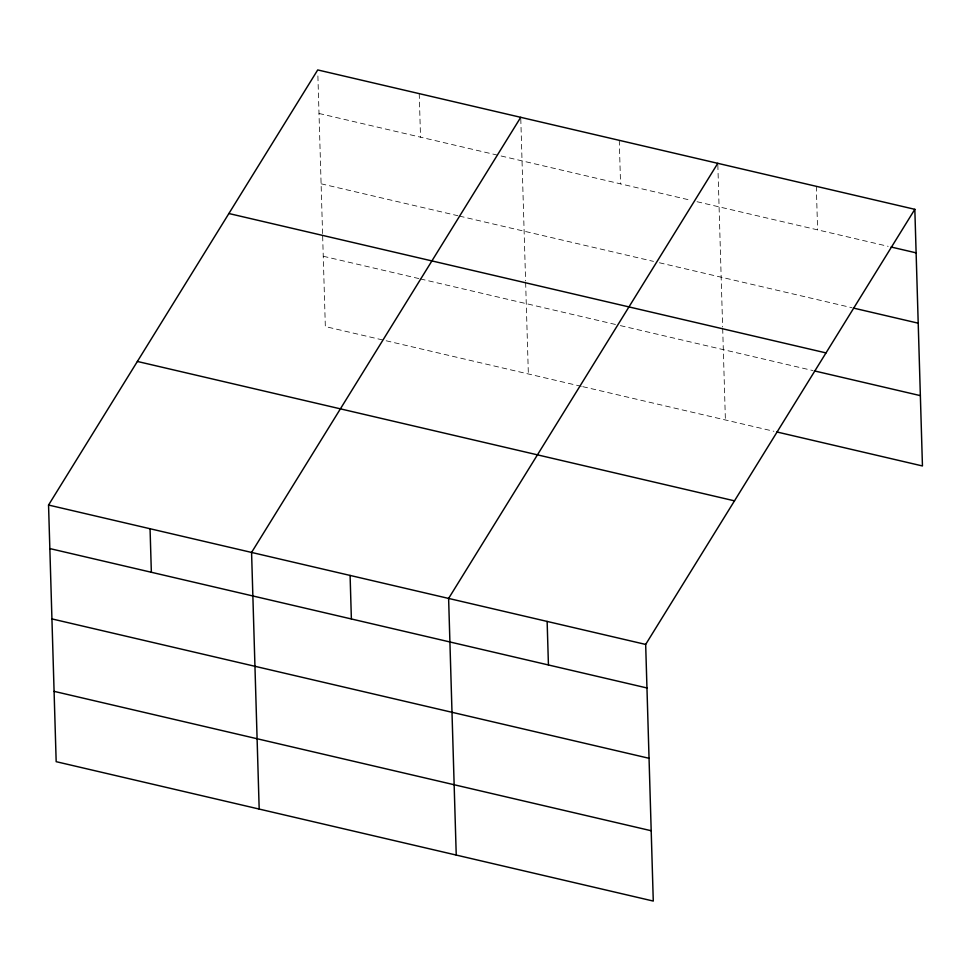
<?xml version="1.0" encoding="UTF-8"?>
<svg xmlns="http://www.w3.org/2000/svg" width="971" height="971" viewBox="0 0 971 971"><rect width="100%" height="100%" fill="white"/><g stroke="black" fill="none" stroke-linecap="round" stroke-linejoin="round"><path stroke-width="0.73" stroke-dasharray="4.86 3.64" d="M319.01 113.473L691.134 200.342M697.02 201.713L888.186 246.343M321.098 183.798L457.911 215.732M459.392 216.084L653.519 261.393M659.406 262.765L852.04 307.734M323.246 256.247L418.877 278.568M420.346 278.92L618.915 325.273M620.384 325.613L813.018 370.582M581.289 386.324L325.334 326.572L322.627 235.116M582.77 386.664L773.923 431.294M816.308 186.323L817.606 229.86M717.836 164.827L722.642 326.996M722.691 328.514L725.398 419.958M619.267 140.322L620.554 183.871M520.784 118.826L525.602 280.995M525.639 282.512L528.358 373.969M419.229 93.629L420.528 137.178M317.893 75.944L322.578 233.61"/><path stroke-width="1.46" d="M914.828 209.323L645.666 644.428L653.277 901.064L56.172 761.677L48.55 505.041L317.723 69.936L914.828 209.323L922.45 465.959L776.873 431.974M520.735 117.321L251.574 552.438L259.184 809.074M717.787 163.322L448.614 598.427L456.236 855.063M891.123 247.022L916.126 252.861M853.509 308.086L918.214 323.185M228.889 213.523L826.005 352.91M814.487 370.922L920.362 395.634M137.372 361.455L734.489 500.842M48.55 505.041L645.666 644.428M49.837 548.579L646.953 687.966M51.924 618.903L649.041 758.29M54.085 691.352L651.189 830.739M547.134 621.428L548.433 664.965M350.094 575.427L351.381 618.976M150.056 528.734L151.355 572.283"/></g></svg>
